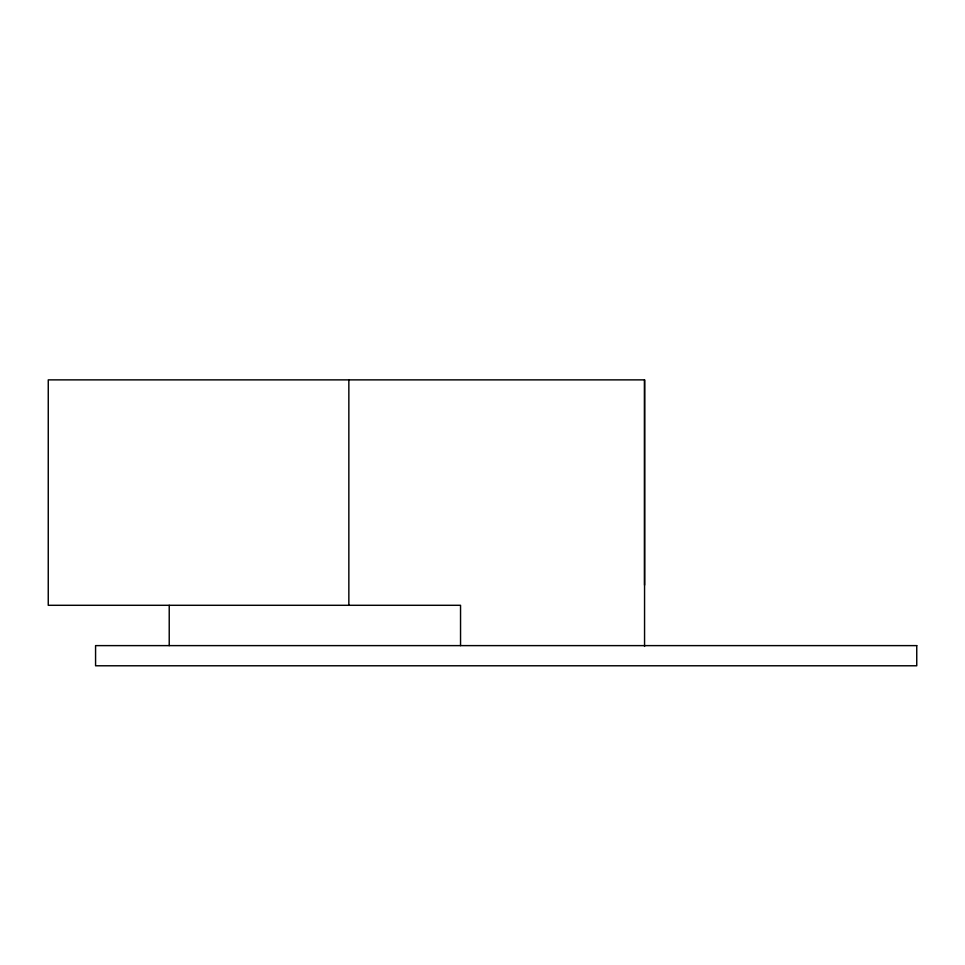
<?xml version="1.0" encoding="UTF-8"?>
<svg xmlns="http://www.w3.org/2000/svg" width="965" height="965" viewBox="0 0 965 965"><rect width="100%" height="100%" fill="white"/><g stroke="black" fill="none" stroke-linecap="round" stroke-linejoin="round"><path stroke-width="1.45" d="M644.56 585.128L644.56 379.872L48.262 379.872L48.25 605.296L460.546 605.296L460.546 645.621M644.56 379.872L644.56 646.417M348.848 379.872L348.848 605.296M169.225 605.296L169.225 645.621M916.75 645.621L95.571 645.621L95.571 665.778L916.75 665.778L916.75 645.621"/></g></svg>
